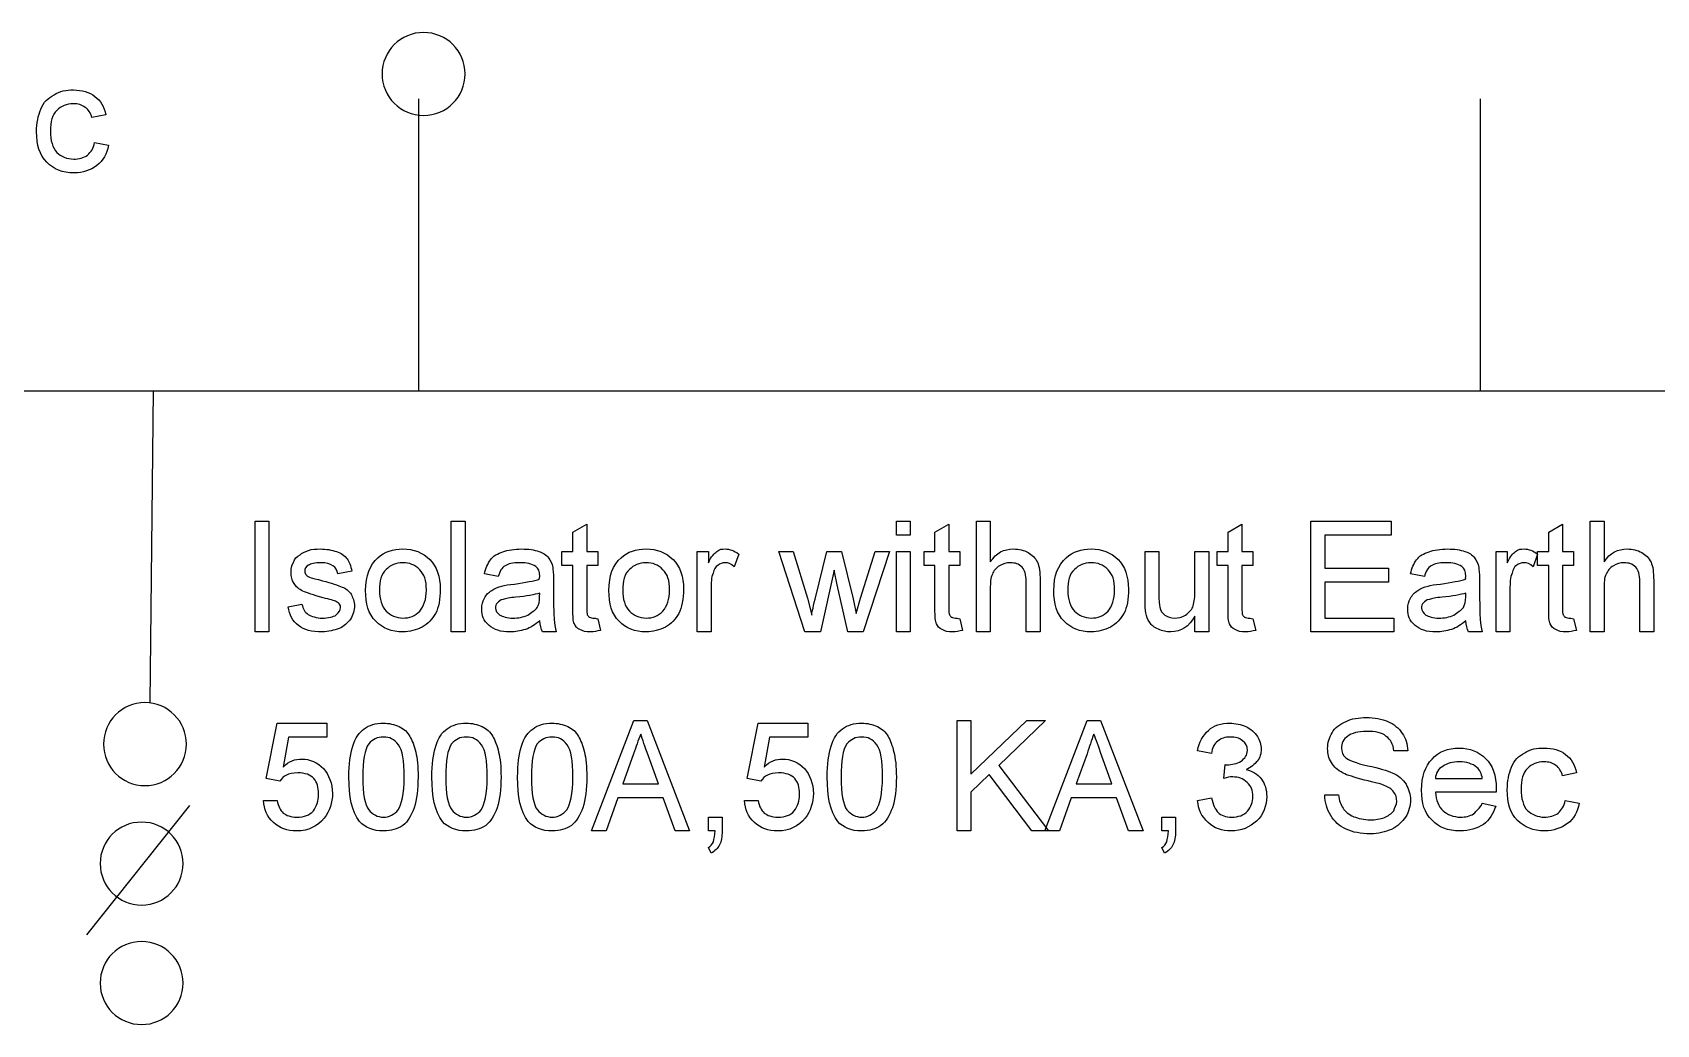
# Model space of a CAD drawing. Header units: millimetres. Extents: x 12 to 286, y 8 to 173.
# Drawn here: x 214.75 to 235.48, y 43.04 to 55.7 of the extents above; entities that cross this region are included whole.
import ezdxf

# ---------------------------------------------------------------- set-up
doc = ezdxf.new("R2010")
doc.units = ezdxf.units.MM
doc.layers.get('0').update_dxf_attribs({"linetype": 'CONTINUOUS'})

msp = doc.modelspace()

# ---------------------------------------------------------------- linework, layer by layer
at = {"color": 0}
for p, q in [((219.681, 54.8499), (219.681, 51.1253)), ((233.229, 54.8499), (233.229, 51.1253)), ((215.688, 54.6446), (215.511, 54.6104)), ((215.547, 54.2918), (215.724, 54.2576)), ((170.279, 51.1253), (279.795, 51.1253)), ((216.295, 51.1253), (216.253, 47.1456)), ((217.594, 48.048), (217.594, 49.4591)), ((217.594, 49.4591), (217.77, 49.4591)), ((217.77, 49.4591), (217.77, 48.048)), ((220.097, 48.048), (220.097, 49.4591)), ((220.097, 49.4591), (220.274, 49.4591)), ((220.274, 49.4591), (220.274, 48.048)), ((221.651, 49.3201), (221.827, 49.4235)), ((221.827, 49.4235), (221.827, 49.0721)), ((225.778, 49.2827), (225.778, 49.4591)), ((225.778, 49.4591), (225.954, 49.4591)), ((225.954, 49.4591), (225.954, 49.2827)), ((226.271, 49.3201), (226.447, 49.4235)), ((226.447, 49.4235), (226.447, 49.0721)), ((226.8, 48.048), (226.8, 49.4591)), ((226.8, 49.4591), (226.977, 49.4591)), ((226.977, 49.4591), (226.977, 48.9409)), ((230.011, 49.3201), (230.188, 49.4235)), ((230.188, 49.4235), (230.188, 49.0721)), ((231.069, 48.048), (231.069, 49.4591)), ((231.069, 49.4591), (232.092, 49.4591)), ((232.092, 49.4591), (232.092, 49.2827)), ((234.104, 49.3201), (234.28, 49.4235)), ((234.28, 49.4235), (234.28, 49.0721)), ((234.633, 48.048), (234.633, 49.4591)), ((234.633, 49.4591), (234.81, 49.4591)), ((234.81, 49.4591), (234.81, 48.9409)), ((221.651, 49.0721), (221.651, 49.3201)), ((225.954, 49.2827), (225.778, 49.2827)), ((226.271, 49.0721), (226.271, 49.3201)), ((230.011, 49.0721), (230.011, 49.3201)), ((232.092, 49.2827), (231.246, 49.2827)), ((231.246, 49.2827), (231.246, 48.8597)), ((234.104, 49.0721), (234.104, 49.3201)), ((221.508, 48.8957), (221.508, 49.0721)), ((221.508, 49.0721), (221.651, 49.0721)), ((221.827, 49.0721), (221.967, 49.0721)), ((221.967, 49.0721), (221.967, 48.8957)), ((223.238, 48.048), (223.238, 49.0721)), ((223.238, 49.0721), (223.379, 49.0721)), ((223.379, 49.0721), (223.379, 48.9313)), ((223.767, 49.0418), (223.709, 48.8805)), ((224.609, 48.048), (224.278, 49.0721)), ((224.278, 49.0721), (224.461, 49.0721)), ((224.461, 49.0721), (224.645, 48.4766)), ((224.74, 48.4671), (224.889, 49.0721)), ((224.889, 49.0721), (225.08, 49.0721)), ((225.08, 49.0721), (225.228, 48.4699)), ((225.322, 48.4794), (225.506, 49.0721)), ((225.69, 49.0721), (225.356, 48.048)), ((225.506, 49.0721), (225.69, 49.0721)), ((225.778, 48.048), (225.778, 49.0721)), ((225.778, 49.0721), (225.954, 49.0721)), ((225.954, 49.0721), (225.954, 48.048)), ((226.131, 48.8957), (226.131, 49.0721)), ((226.131, 49.0721), (226.271, 49.0721)), ((226.447, 49.0721), (226.59, 49.0721)), ((226.59, 49.0721), (226.59, 48.8957)), ((228.953, 48.4519), (228.953, 49.0721)), ((228.953, 49.0721), (229.129, 49.0721)), ((229.129, 49.0721), (229.129, 48.5359)), ((229.588, 48.5539), (229.588, 49.0721)), ((229.588, 49.0721), (229.765, 49.0721)), ((229.765, 49.0721), (229.765, 48.048)), ((229.871, 48.8957), (229.871, 49.0721)), ((229.871, 49.0721), (230.011, 49.0721)), ((230.188, 49.0721), (230.328, 49.0721)), ((230.328, 49.0721), (230.328, 48.8957)), ((233.433, 48.048), (233.433, 49.0721)), ((233.433, 49.0721), (233.575, 49.0721)), ((233.575, 49.0721), (233.575, 48.9313)), ((233.962, 49.0418), (233.905, 48.8805)), ((233.962, 48.8957), (233.962, 49.0721)), ((233.962, 49.0721), (234.104, 49.0721)), ((234.28, 49.0721), (234.421, 49.0721)), ((234.421, 49.0721), (234.421, 48.8957)), ((218.828, 48.8237), (218.652, 48.7895)), ((220.698, 48.7535), (220.522, 48.7895)), ((221.404, 48.7204), (221.404, 48.5098)), ((221.651, 48.8957), (221.508, 48.8957)), ((221.651, 48.3415), (221.651, 48.8957)), ((221.967, 48.8957), (221.827, 48.8957)), ((221.827, 48.8957), (221.827, 48.3528)), ((224.984, 48.835), (224.808, 48.048)), ((225.021, 48.6488), (224.984, 48.835)), ((226.271, 48.8957), (226.131, 48.8957)), ((226.271, 48.3415), (226.271, 48.8957)), ((226.59, 48.8957), (226.447, 48.8957)), ((226.447, 48.8957), (226.447, 48.3528)), ((230.011, 48.8957), (229.871, 48.8957)), ((230.011, 48.3415), (230.011, 48.8957)), ((230.328, 48.8957), (230.188, 48.8957)), ((230.188, 48.8957), (230.188, 48.3528)), ((231.246, 48.8597), (232.058, 48.8597)), ((232.058, 48.8597), (232.058, 48.6833)), ((232.517, 48.7535), (232.34, 48.7895)), ((233.222, 48.7204), (233.222, 48.5098)), ((234.104, 48.8957), (233.962, 48.8957)), ((234.104, 48.3415), (234.104, 48.8957)), ((234.421, 48.8957), (234.28, 48.8957)), ((234.28, 48.8957), (234.28, 48.3528)), ((219.005, 48.5771), (219.005, 48.5771)), ((221.226, 48.4946), (221.228, 48.5429)), ((222.11, 48.5771), (222.11, 48.5771)), ((223.415, 48.5937), (223.415, 48.048)), ((225.16, 48.048), (225.021, 48.6488)), ((226.977, 48.598), (226.977, 48.048)), ((227.435, 48.048), (227.435, 48.6862)), ((227.612, 48.7041), (227.612, 48.048)), ((227.788, 48.5771), (227.788, 48.5771)), ((232.058, 48.6833), (231.246, 48.6833)), ((231.246, 48.6833), (231.246, 48.2244)), ((233.044, 48.4946), (233.046, 48.5429)), ((233.609, 48.5937), (233.609, 48.048)), ((234.81, 48.598), (234.81, 48.048)), ((235.267, 48.048), (235.267, 48.6862)), ((235.443, 48.7041), (235.443, 48.048)), ((218.017, 48.3665), (218.193, 48.4008)), ((224.645, 48.4766), (224.699, 48.2618)), ((225.228, 48.4699), (225.267, 48.2822)), ((225.267, 48.2822), (225.322, 48.4794)), ((221.228, 48.1902), (221.228, 48.1902)), ((221.967, 48.2148), (222.003, 48.0646)), ((226.59, 48.2148), (226.624, 48.0646)), ((229.588, 48.048), (229.588, 48.248)), ((230.328, 48.2148), (230.364, 48.0646)), ((231.246, 48.2244), (232.128, 48.2244)), ((232.128, 48.2244), (232.128, 48.048)), ((233.046, 48.1902), (233.046, 48.1902)), ((234.421, 48.2148), (234.457, 48.0646)), ((217.77, 48.048), (217.594, 48.048)), ((220.274, 48.048), (220.097, 48.048)), ((221.438, 48.048), (221.262, 48.048)), ((223.415, 48.048), (223.238, 48.048)), ((224.808, 48.048), (224.609, 48.048)), ((225.356, 48.048), (225.16, 48.048)), ((225.954, 48.048), (225.778, 48.048)), ((226.977, 48.048), (226.8, 48.048)), ((227.612, 48.048), (227.435, 48.048)), ((229.765, 48.048), (229.588, 48.048)), ((232.128, 48.048), (231.069, 48.048)), ((233.256, 48.048), (233.08, 48.048)), ((233.609, 48.048), (233.433, 48.048)), ((234.81, 48.048), (234.633, 48.048)), ((235.443, 48.048), (235.267, 48.048)), ((217.734, 46.1779), (217.876, 46.8835)), ((217.876, 46.8835), (218.51, 46.8835)), ((218.51, 46.8835), (218.51, 46.7071)), ((221.889, 45.5083), (222.429, 46.9194)), ((222.429, 46.9194), (222.6, 46.9194)), ((222.6, 46.9194), (223.14, 45.5083)), ((223.873, 46.1779), (224.014, 46.8835)), ((224.014, 46.8835), (224.649, 46.8835)), ((224.649, 46.8835), (224.649, 46.7071)), ((226.554, 45.5083), (226.554, 46.9194)), ((226.554, 46.9194), (226.73, 46.9194)), ((226.73, 46.9194), (226.73, 46.2333)), ((226.73, 46.2333), (227.443, 46.9194)), ((227.682, 46.9194), (227.087, 46.3448)), ((227.443, 46.9194), (227.682, 46.9194)), ((227.674, 45.5083), (228.215, 46.9194)), ((228.215, 46.9194), (228.385, 46.9194)), ((228.385, 46.9194), (228.927, 45.5083)), ((218.019, 46.7071), (217.953, 46.3243)), ((218.51, 46.7071), (218.019, 46.7071)), ((224.157, 46.7071), (224.091, 46.3243)), ((224.649, 46.7071), (224.157, 46.7071)), ((222.425, 46.4936), (222.287, 46.1077)), ((222.741, 46.1077), (222.615, 46.4619)), ((228.211, 46.4936), (228.074, 46.1077)), ((228.527, 46.1077), (228.402, 46.4619)), ((229.799, 46.4965), (229.622, 46.5307)), ((232.304, 46.5307), (232.128, 46.5307)), ((226.964, 46.2276), (226.73, 46.0015)), ((227.506, 45.5083), (226.964, 46.2276)), ((227.087, 46.3448), (227.718, 45.5083)), ((229.956, 46.1779), (229.975, 46.3543)), ((234.457, 46.2499), (234.28, 46.2139)), ((217.91, 46.1437), (217.734, 46.1779)), ((218.792, 46.1959), (218.792, 46.1959)), ((219.851, 46.1959), (219.851, 46.1959)), ((220.945, 46.1959), (220.945, 46.1959)), ((222.287, 46.1077), (222.741, 46.1077)), ((224.05, 46.1437), (223.873, 46.1779)), ((224.896, 46.1959), (224.896, 46.1959)), ((228.074, 46.1077), (228.527, 46.1077)), ((232.657, 46.1779), (233.256, 46.1779)), ((215.448, 44.1812), (216.761, 45.8336)), ((217.7, 45.8971), (217.876, 45.8971)), ((222.225, 45.9313), (222.074, 45.5083)), ((222.804, 45.9313), (222.225, 45.9313)), ((222.956, 45.5083), (222.804, 45.9313)), ((223.838, 45.8971), (224.014, 45.8971)), ((226.73, 46.0015), (226.73, 45.5083)), ((228.01, 45.9313), (227.858, 45.5083)), ((228.589, 45.9313), (228.01, 45.9313)), ((228.74, 45.5083), (228.589, 45.9313)), ((229.622, 45.8971), (229.799, 45.9313)), ((231.246, 45.9673), (231.422, 45.9673)), ((233.431, 46.0015), (232.657, 46.0015)), ((233.255, 45.8611), (233.427, 45.8251)), ((233.255, 45.8611), (233.255, 45.8611)), ((234.315, 45.8971), (234.491, 45.8611)), ((223.379, 45.5083), (223.379, 45.6847)), ((223.379, 45.6847), (223.555, 45.6847)), ((223.555, 45.6847), (223.555, 45.5083)), ((229.165, 45.5083), (229.165, 45.6847)), ((229.165, 45.6847), (229.342, 45.6847)), ((229.342, 45.6847), (229.342, 45.5083)), ((222.074, 45.5083), (221.889, 45.5083)), ((223.14, 45.5083), (222.956, 45.5083)), ((223.467, 45.5083), (223.379, 45.5083)), ((226.73, 45.5083), (226.554, 45.5083)), ((227.718, 45.5083), (227.506, 45.5083)), ((227.858, 45.5083), (227.674, 45.5083)), ((228.927, 45.5083), (228.74, 45.5083)), ((229.252, 45.5083), (229.165, 45.5083)), ((223.415, 45.2258), (223.379, 45.296)), ((229.199, 45.2258), (229.165, 45.296))]:
    msp.add_line(p, q, dxfattribs=at)
for points in [[(219.745, 55.6962), (219.452, 55.6962), (219.215, 55.4605), (219.215, 55.167)], [(220.274, 55.167), (220.274, 55.4605), (220.038, 55.6962), (219.745, 55.6962)], [(219.215, 55.167), (219.215, 54.8749), (219.452, 54.6379), (219.745, 54.6379)], [(219.745, 54.6379), (220.038, 54.6379), (220.274, 54.8749), (220.274, 55.167)], [(215.03, 54.901), (215.101, 54.9508), (215.187, 54.9631), (215.277, 54.9631)], [(215.277, 54.9631), (215.385, 54.9631), (215.48, 54.9356), (215.551, 54.8802)], [(214.806, 54.4297), (214.806, 54.5402), (214.825, 54.635), (214.861, 54.7165)], [(214.861, 54.7165), (214.893, 54.81), (214.955, 54.8598), (215.03, 54.901)], [(215.278, 54.7867), (215.186, 54.7867), (215.12, 54.7578), (215.065, 54.7014)], [(215.426, 54.7412), (215.379, 54.7744), (215.336, 54.7867), (215.278, 54.7867)], [(215.511, 54.6104), (215.496, 54.6682), (215.467, 54.7123), (215.426, 54.7412)], [(215.551, 54.8802), (215.622, 54.8294), (215.669, 54.7469), (215.688, 54.6446)], [(215.065, 54.7014), (215.006, 54.6502), (214.982, 54.5564), (214.982, 54.4354)], [(214.938, 54.0399), (214.842, 54.132), (214.806, 54.2604), (214.806, 54.4297)], [(214.982, 54.4354), (214.982, 54.3221), (215.01, 54.2202), (215.065, 54.1651)], [(215.065, 54.1651), (215.116, 54.1154), (215.192, 54.0812), (215.28, 54.0812)], [(215.28, 54.0812), (215.346, 54.0812), (215.409, 54.0978), (215.456, 54.132)], [(215.456, 54.132), (215.499, 54.1736), (215.535, 54.2202), (215.547, 54.2918)], [(215.724, 54.2576), (215.704, 54.1472), (215.656, 54.0604), (215.576, 53.9983)], [(215.285, 53.9048), (215.134, 53.9048), (215.025, 53.9503), (214.938, 54.0399)], [(215.576, 53.9983), (215.488, 53.939), (215.401, 53.9048), (215.285, 53.9048)], [(218.053, 48.8061), (218.053, 48.8583), (218.062, 48.8957), (218.083, 48.9356)], [(218.083, 48.9356), (218.094, 48.985), (218.132, 49.0086), (218.168, 49.0333)], [(218.168, 49.0333), (218.192, 49.0555), (218.23, 49.0707), (218.277, 49.0859)], [(218.277, 49.0859), (218.318, 49.1063), (218.372, 49.1063), (218.426, 49.1063)], [(218.438, 48.9299), (218.351, 48.9299), (218.309, 48.9204), (218.277, 48.8982)], [(218.426, 49.1063), (218.499, 49.1063), (218.575, 49.0954), (218.635, 49.0721)], [(218.587, 48.8929), (218.55, 48.9176), (218.503, 48.9299), (218.438, 48.9299)], [(218.635, 49.0721), (218.689, 49.0608), (218.74, 49.0181), (218.769, 48.9797)], [(218.769, 48.9797), (218.794, 48.9479), (218.817, 48.8901), (218.828, 48.8237)], [(219.005, 48.5771), (219.005, 48.7645), (219.057, 48.9038), (219.162, 48.9948)], [(219.162, 48.9948), (219.243, 49.0721), (219.356, 49.1063), (219.481, 49.1063)], [(219.481, 48.9299), (219.389, 48.9299), (219.323, 48.901), (219.267, 48.8431)], [(219.481, 49.1063), (219.615, 49.1063), (219.735, 49.0608), (219.823, 48.9701)], [(219.695, 48.8417), (219.63, 48.9066), (219.566, 48.9299), (219.481, 48.9299)], [(219.823, 48.9701), (219.91, 48.8887), (219.957, 48.7521), (219.957, 48.5923)], [(220.522, 48.7895), (220.537, 48.8625), (220.563, 48.9218), (220.599, 48.9659)], [(220.599, 48.9659), (220.634, 49.0238), (220.689, 49.0456), (220.758, 49.0707)], [(220.758, 49.0707), (220.818, 49.094), (220.905, 49.1063), (220.996, 49.1063)], [(220.973, 48.9299), (220.879, 48.9299), (220.827, 48.9176), (220.787, 48.8915)], [(221.176, 48.8819), (221.124, 48.9176), (221.064, 48.9299), (220.973, 48.9299)], [(220.996, 49.1063), (221.08, 49.1063), (221.159, 49.0968), (221.215, 49.0746)], [(221.215, 49.0746), (221.263, 49.0636), (221.313, 49.0266), (221.339, 48.9948)], [(221.339, 48.9948), (221.362, 48.9645), (221.385, 48.9204), (221.394, 48.8707)], [(222.11, 48.5771), (222.11, 48.7645), (222.16, 48.9038), (222.267, 48.9948)], [(222.267, 48.9948), (222.348, 49.0721), (222.46, 49.1063), (222.586, 49.1063)], [(222.586, 48.9299), (222.493, 48.9299), (222.428, 48.901), (222.371, 48.8431)], [(222.586, 49.1063), (222.718, 49.1063), (222.84, 49.0608), (222.928, 48.9701)], [(222.799, 48.8417), (222.735, 48.9066), (222.67, 48.9299), (222.586, 48.9299)], [(222.928, 48.9701), (223.015, 48.8887), (223.062, 48.7521), (223.062, 48.5923)], [(223.379, 48.9313), (223.417, 49.0142), (223.453, 49.0499), (223.486, 49.0721)], [(223.486, 49.0721), (223.518, 49.1063), (223.555, 49.1063), (223.594, 49.1063)], [(223.592, 48.9299), (223.556, 48.9299), (223.526, 48.919), (223.498, 48.8957)], [(223.709, 48.8805), (223.667, 48.9176), (223.632, 48.9299), (223.592, 48.9299)], [(223.594, 49.1063), (223.65, 49.1063), (223.708, 49.0844), (223.767, 49.0418)], [(226.977, 48.9409), (227.055, 49.0594), (227.153, 49.1063), (227.271, 49.1063)], [(227.232, 48.9299), (227.181, 48.9299), (227.138, 48.9176), (227.095, 48.8915)], [(227.382, 48.8721), (227.342, 48.9176), (227.298, 48.9299), (227.232, 48.9299)], [(227.271, 49.1063), (227.341, 49.1063), (227.408, 49.0911), (227.462, 49.0608)], [(227.462, 49.0608), (227.507, 49.0347), (227.554, 48.9892), (227.578, 48.937)], [(227.578, 48.937), (227.601, 48.8929), (227.612, 48.8061), (227.612, 48.7041)], [(227.788, 48.5771), (227.788, 48.7645), (227.841, 48.9038), (227.946, 48.9948)], [(227.946, 48.9948), (228.028, 49.0721), (228.14, 49.1063), (228.265, 49.1063)], [(228.265, 48.9299), (228.173, 48.9299), (228.108, 48.901), (228.05, 48.8431)], [(228.265, 49.1063), (228.399, 49.1063), (228.519, 49.0608), (228.608, 48.9701)], [(228.479, 48.8417), (228.415, 48.9066), (228.351, 48.9299), (228.265, 48.9299)], [(228.608, 48.9701), (228.694, 48.8887), (228.74, 48.7521), (228.74, 48.5923)], [(232.34, 48.7895), (232.355, 48.8625), (232.381, 48.9218), (232.417, 48.9659)], [(232.417, 48.9659), (232.452, 49.0238), (232.507, 49.0456), (232.576, 49.0707)], [(232.576, 49.0707), (232.636, 49.094), (232.723, 49.1063), (232.814, 49.1063)], [(232.791, 48.9299), (232.697, 48.9299), (232.645, 48.9176), (232.605, 48.8915)], [(232.995, 48.8819), (232.942, 48.9176), (232.882, 48.9299), (232.791, 48.9299)], [(232.814, 49.1063), (232.898, 49.1063), (232.977, 49.0968), (233.033, 49.0746)], [(233.033, 49.0746), (233.081, 49.0636), (233.131, 49.0266), (233.157, 48.9948)], [(233.157, 48.9948), (233.18, 48.9645), (233.203, 48.9204), (233.212, 48.8707)], [(233.575, 48.9313), (233.613, 49.0142), (233.648, 49.0499), (233.681, 49.0721)], [(233.681, 49.0721), (233.714, 49.1063), (233.75, 49.1063), (233.79, 49.1063)], [(233.788, 48.9299), (233.752, 48.9299), (233.722, 48.919), (233.693, 48.8957)], [(233.905, 48.8805), (233.861, 48.9176), (233.827, 48.9299), (233.788, 48.9299)], [(233.79, 49.1063), (233.845, 49.1063), (233.904, 49.0844), (233.962, 49.0418)], [(234.81, 48.9409), (234.887, 49.0594), (234.985, 49.1063), (235.105, 49.1063)], [(235.064, 48.9299), (235.013, 48.9299), (234.971, 48.9176), (234.928, 48.8915)], [(235.213, 48.8721), (235.173, 48.9176), (235.129, 48.9299), (235.064, 48.9299)], [(235.105, 49.1063), (235.172, 49.1063), (235.239, 49.0911), (235.293, 49.0608)], [(235.293, 49.0608), (235.339, 49.0347), (235.385, 48.9892), (235.409, 48.937)], [(235.409, 48.937), (235.432, 48.8929), (235.443, 48.8061), (235.443, 48.7041)], [(218.091, 48.6668), (218.064, 48.7151), (218.053, 48.7549), (218.053, 48.8061)], [(218.277, 48.8982), (218.24, 48.8872), (218.229, 48.8527), (218.229, 48.8237)], [(218.229, 48.8237), (218.229, 48.8061), (218.234, 48.7895), (218.248, 48.7743)], [(218.248, 48.7743), (218.255, 48.7645), (218.283, 48.7468), (218.312, 48.737)], [(218.312, 48.737), (218.324, 48.737), (218.377, 48.7204), (218.456, 48.7013)], [(218.652, 48.7895), (218.644, 48.8336), (218.623, 48.8678), (218.587, 48.8929)], [(219.267, 48.8431), (219.204, 48.7895), (219.181, 48.6957), (219.181, 48.5786)], [(219.781, 48.5828), (219.781, 48.7066), (219.752, 48.7825), (219.695, 48.8417)], [(220.787, 48.8915), (220.741, 48.8668), (220.716, 48.8199), (220.698, 48.7535)], [(220.905, 48.6586), (221.04, 48.6833), (221.157, 48.6957), (221.226, 48.7193)], [(221.228, 48.7564), (221.228, 48.8266), (221.21, 48.8569), (221.176, 48.8819)], [(221.226, 48.7193), (221.215, 48.7384), (221.228, 48.7507), (221.228, 48.7564)], [(221.394, 48.8707), (221.391, 48.8488), (221.404, 48.7909), (221.404, 48.7204)], [(222.371, 48.8431), (222.309, 48.7895), (222.286, 48.6957), (222.286, 48.5786)], [(222.885, 48.5828), (222.885, 48.7066), (222.856, 48.7825), (222.799, 48.8417)], [(223.439, 48.799), (223.415, 48.7454), (223.415, 48.6668), (223.415, 48.5937)], [(223.498, 48.8957), (223.467, 48.8844), (223.452, 48.8403), (223.439, 48.799)], [(227.004, 48.7839), (226.977, 48.7412), (226.977, 48.6777), (226.977, 48.598)], [(227.095, 48.8915), (227.048, 48.8668), (227.022, 48.8294), (227.004, 48.7839)], [(227.435, 48.6862), (227.435, 48.7825), (227.417, 48.8336), (227.382, 48.8721)], [(228.05, 48.8431), (227.988, 48.7895), (227.965, 48.6957), (227.965, 48.5786)], [(228.564, 48.5828), (228.564, 48.7066), (228.537, 48.7825), (228.479, 48.8417)], [(232.605, 48.8915), (232.559, 48.8668), (232.534, 48.8199), (232.517, 48.7535)], [(232.723, 48.6586), (232.858, 48.6833), (232.975, 48.6957), (233.044, 48.7193)], [(233.046, 48.7564), (233.046, 48.8266), (233.028, 48.8569), (232.995, 48.8819)], [(233.044, 48.7193), (233.033, 48.7384), (233.046, 48.7507), (233.046, 48.7564)], [(233.212, 48.8707), (233.209, 48.8488), (233.222, 48.7909), (233.222, 48.7204)], [(233.635, 48.799), (233.609, 48.7454), (233.609, 48.6668), (233.609, 48.5937)], [(233.693, 48.8957), (233.662, 48.8844), (233.646, 48.8403), (233.635, 48.799)], [(234.836, 48.7839), (234.81, 48.7412), (234.81, 48.6777), (234.81, 48.598)], [(234.928, 48.8915), (234.881, 48.8668), (234.855, 48.8294), (234.836, 48.7839)], [(235.267, 48.6862), (235.267, 48.7825), (235.249, 48.8336), (235.213, 48.8721)], [(218.205, 48.5676), (218.152, 48.5951), (218.117, 48.6241), (218.091, 48.6668)], [(218.463, 48.4822), (218.333, 48.5235), (218.257, 48.544), (218.205, 48.5676)], [(218.456, 48.7013), (218.568, 48.6738), (218.656, 48.6406), (218.706, 48.6198)], [(218.706, 48.6198), (218.748, 48.6075), (218.794, 48.5676), (218.821, 48.5278)], [(218.821, 48.5278), (218.839, 48.4918), (218.863, 48.4367), (218.863, 48.3775)], [(219.136, 48.1845), (219.039, 48.2769), (219.005, 48.4064), (219.005, 48.5771)], [(219.181, 48.5786), (219.181, 48.471), (219.209, 48.3718), (219.267, 48.3126)], [(219.695, 48.3126), (219.745, 48.3775), (219.781, 48.4614), (219.781, 48.5828)], [(219.957, 48.5923), (219.957, 48.4685), (219.938, 48.3581), (219.898, 48.2836)], [(220.522, 48.4766), (220.545, 48.5278), (220.576, 48.551), (220.614, 48.5757)], [(220.614, 48.5757), (220.646, 48.6022), (220.697, 48.6198), (220.745, 48.6336)], [(220.745, 48.6336), (220.775, 48.6473), (220.833, 48.6502), (220.905, 48.6586)], [(221.228, 48.5429), (221.16, 48.5221), (221.058, 48.5041), (220.924, 48.4904)], [(221.404, 48.5098), (221.404, 48.3747), (221.405, 48.2632), (221.411, 48.2078)], [(222.24, 48.1845), (222.144, 48.2769), (222.11, 48.4064), (222.11, 48.5771)], [(222.286, 48.5786), (222.286, 48.471), (222.313, 48.3718), (222.371, 48.3126)], [(222.8, 48.3126), (222.849, 48.3775), (222.885, 48.4614), (222.885, 48.5828)], [(223.062, 48.5923), (223.062, 48.4685), (223.041, 48.3581), (223.002, 48.2836)], [(227.921, 48.1845), (227.824, 48.2769), (227.788, 48.4064), (227.788, 48.5771)], [(227.965, 48.5786), (227.965, 48.471), (227.994, 48.3718), (228.05, 48.3126)], [(228.479, 48.3126), (228.53, 48.3775), (228.564, 48.4614), (228.564, 48.5828)], [(228.74, 48.5923), (228.74, 48.4685), (228.721, 48.3581), (228.683, 48.2836)], [(229.129, 48.5359), (229.129, 48.4533), (229.132, 48.3926), (229.139, 48.3637)], [(229.561, 48.3651), (229.576, 48.4092), (229.588, 48.471), (229.588, 48.5539)], [(232.34, 48.4766), (232.363, 48.5278), (232.394, 48.551), (232.432, 48.5757)], [(232.432, 48.5757), (232.464, 48.6022), (232.515, 48.6198), (232.563, 48.6336)], [(232.563, 48.6336), (232.593, 48.6473), (232.651, 48.6502), (232.723, 48.6586)], [(233.046, 48.5429), (232.978, 48.5221), (232.876, 48.5041), (232.742, 48.4904)], [(233.222, 48.5098), (233.222, 48.3747), (233.223, 48.2632), (233.229, 48.2078)], [(218.15, 48.1281), (218.07, 48.1902), (218.036, 48.2618), (218.017, 48.3665)], [(218.193, 48.4008), (218.203, 48.3443), (218.229, 48.3002), (218.273, 48.2699)], [(218.635, 48.4339), (218.604, 48.4477), (218.553, 48.4628), (218.463, 48.4822)], [(218.63, 48.2646), (218.663, 48.3016), (218.686, 48.3224), (218.686, 48.3581)], [(218.686, 48.3581), (218.686, 48.3926), (218.67, 48.4159), (218.635, 48.4339)], [(218.863, 48.3775), (218.863, 48.3263), (218.846, 48.2632), (218.813, 48.2106)], [(219.267, 48.3126), (219.318, 48.2604), (219.395, 48.2244), (219.481, 48.2244)], [(219.481, 48.2244), (219.561, 48.2244), (219.639, 48.2533), (219.695, 48.3126)], [(220.486, 48.3401), (220.486, 48.3979), (220.497, 48.4353), (220.522, 48.4766)], [(220.58, 48.1309), (220.509, 48.1926), (220.486, 48.2547), (220.486, 48.3401)], [(220.689, 48.4173), (220.663, 48.405), (220.663, 48.3775), (220.663, 48.3528)], [(220.663, 48.3528), (220.663, 48.321), (220.682, 48.285), (220.719, 48.2618)], [(220.762, 48.4628), (220.72, 48.4558), (220.705, 48.4382), (220.689, 48.4173)], [(220.924, 48.4904), (220.843, 48.4875), (220.793, 48.4724), (220.762, 48.4628)], [(221.073, 48.2632), (221.121, 48.3002), (221.17, 48.3224), (221.196, 48.3609)], [(221.196, 48.3609), (221.214, 48.3926), (221.226, 48.4353), (221.226, 48.4946)], [(221.67, 48.1499), (221.651, 48.1817), (221.651, 48.2438), (221.651, 48.3415)], [(221.827, 48.3528), (221.827, 48.3126), (221.83, 48.2794), (221.834, 48.2671)], [(222.371, 48.3126), (222.422, 48.2604), (222.499, 48.2244), (222.586, 48.2244)], [(222.586, 48.2244), (222.665, 48.2244), (222.742, 48.2533), (222.8, 48.3126)], [(224.699, 48.2618), (224.696, 48.2836), (224.714, 48.3401), (224.74, 48.4671)], [(226.292, 48.1499), (226.271, 48.1817), (226.271, 48.2438), (226.271, 48.3415)], [(226.447, 48.3528), (226.447, 48.3126), (226.45, 48.2794), (226.456, 48.2671)], [(228.05, 48.3126), (228.103, 48.2604), (228.18, 48.2244), (228.265, 48.2244)], [(228.265, 48.2244), (228.345, 48.2244), (228.422, 48.2533), (228.479, 48.3126)], [(228.962, 48.2935), (228.953, 48.3277), (228.953, 48.3789), (228.953, 48.4519)], [(229.013, 48.1679), (228.98, 48.2092), (228.972, 48.2438), (228.962, 48.2935)], [(229.139, 48.3637), (229.146, 48.321), (229.17, 48.2865), (229.205, 48.2618)], [(229.47, 48.2618), (229.504, 48.2988), (229.543, 48.3224), (229.561, 48.3651)], [(230.031, 48.1499), (230.011, 48.1817), (230.011, 48.2438), (230.011, 48.3415)], [(230.188, 48.3528), (230.188, 48.3126), (230.19, 48.2794), (230.195, 48.2671)], [(232.304, 48.3401), (232.304, 48.3979), (232.315, 48.4353), (232.34, 48.4766)], [(232.398, 48.1309), (232.327, 48.1926), (232.304, 48.2547), (232.304, 48.3401)], [(232.507, 48.4173), (232.481, 48.405), (232.481, 48.3775), (232.481, 48.3528)], [(232.481, 48.3528), (232.481, 48.321), (232.5, 48.285), (232.537, 48.2618)], [(232.58, 48.4628), (232.538, 48.4558), (232.523, 48.4382), (232.507, 48.4173)], [(232.742, 48.4904), (232.661, 48.4875), (232.611, 48.4724), (232.58, 48.4628)], [(232.891, 48.2632), (232.94, 48.3002), (232.988, 48.3224), (233.014, 48.3609)], [(233.014, 48.3609), (233.032, 48.3926), (233.044, 48.4353), (233.044, 48.4946)], [(234.123, 48.1499), (234.104, 48.1817), (234.104, 48.2438), (234.104, 48.3415)], [(234.28, 48.3528), (234.28, 48.3126), (234.281, 48.2794), (234.287, 48.2671)], [(218.452, 48.048), (218.316, 48.048), (218.219, 48.0741), (218.15, 48.1281)], [(218.273, 48.2699), (218.313, 48.248), (218.377, 48.2244), (218.455, 48.2244)], [(218.667, 48.0907), (218.598, 48.0716), (218.532, 48.048), (218.452, 48.048)], [(218.455, 48.2244), (218.528, 48.2244), (218.591, 48.2381), (218.63, 48.2646)], [(218.813, 48.2106), (218.773, 48.1637), (218.73, 48.1182), (218.667, 48.0907)], [(219.481, 48.048), (219.333, 48.048), (219.224, 48.0935), (219.136, 48.1845)], [(219.727, 48.1101), (219.645, 48.0716), (219.57, 48.048), (219.481, 48.048)], [(219.898, 48.2836), (219.855, 48.2134), (219.801, 48.1513), (219.727, 48.1101)], [(220.848, 48.048), (220.729, 48.048), (220.642, 48.0755), (220.58, 48.1309)], [(220.719, 48.2618), (220.749, 48.248), (220.811, 48.2244), (220.883, 48.2244)], [(220.883, 48.2244), (220.952, 48.2244), (221.018, 48.2367), (221.073, 48.2632)], [(221.228, 48.1902), (221.168, 48.1376), (221.108, 48.102), (221.046, 48.0797)], [(221.262, 48.048), (221.244, 48.0882), (221.232, 48.1348), (221.228, 48.1902)], [(221.411, 48.2078), (221.414, 48.1584), (221.424, 48.0991), (221.438, 48.048)], [(221.74, 48.0769), (221.7, 48.0977), (221.684, 48.1196), (221.67, 48.1499)], [(221.834, 48.2671), (221.837, 48.2632), (221.847, 48.2438), (221.859, 48.2353)], [(221.859, 48.2353), (221.859, 48.2367), (221.885, 48.2244), (221.905, 48.2244)], [(221.905, 48.2244), (221.919, 48.2244), (221.943, 48.2215), (221.967, 48.2148)], [(222.586, 48.048), (222.437, 48.048), (222.329, 48.0935), (222.24, 48.1845)], [(222.831, 48.1101), (222.75, 48.0716), (222.674, 48.048), (222.586, 48.048)], [(223.002, 48.2836), (222.96, 48.2134), (222.906, 48.1513), (222.831, 48.1101)], [(226.361, 48.0769), (226.322, 48.0977), (226.306, 48.1196), (226.292, 48.1499)], [(226.456, 48.2671), (226.459, 48.2632), (226.468, 48.2438), (226.479, 48.2353)], [(226.479, 48.2353), (226.481, 48.2367), (226.507, 48.2244), (226.527, 48.2244)], [(226.527, 48.2244), (226.54, 48.2244), (226.563, 48.2215), (226.59, 48.2148)], [(228.265, 48.048), (228.118, 48.048), (228.007, 48.0935), (227.921, 48.1845)], [(228.51, 48.1101), (228.431, 48.0716), (228.353, 48.048), (228.265, 48.048)], [(228.683, 48.2836), (228.638, 48.2134), (228.586, 48.1513), (228.51, 48.1101)], [(229.122, 48.0826), (229.063, 48.1044), (229.037, 48.1334), (229.013, 48.1679)], [(229.205, 48.2618), (229.237, 48.248), (229.281, 48.2244), (229.33, 48.2244)], [(229.588, 48.248), (229.514, 48.1182), (229.41, 48.048), (229.282, 48.048)], [(229.33, 48.2244), (229.37, 48.2244), (229.426, 48.2367), (229.47, 48.2618)], [(230.101, 48.0769), (230.062, 48.0977), (230.044, 48.1196), (230.031, 48.1499)], [(230.195, 48.2671), (230.197, 48.2632), (230.208, 48.2438), (230.219, 48.2353)], [(230.219, 48.2353), (230.219, 48.2367), (230.247, 48.2244), (230.268, 48.2244)], [(230.268, 48.2244), (230.28, 48.2244), (230.303, 48.2215), (230.328, 48.2148)], [(232.666, 48.048), (232.547, 48.048), (232.46, 48.0755), (232.398, 48.1309)], [(232.537, 48.2618), (232.567, 48.248), (232.629, 48.2244), (232.701, 48.2244)], [(232.701, 48.2244), (232.77, 48.2244), (232.836, 48.2367), (232.891, 48.2632)], [(233.046, 48.1902), (232.986, 48.1376), (232.926, 48.102), (232.864, 48.0797)], [(233.08, 48.048), (233.062, 48.0882), (233.05, 48.1348), (233.046, 48.1902)], [(233.229, 48.2078), (233.232, 48.1584), (233.243, 48.0991), (233.256, 48.048)], [(234.192, 48.0769), (234.153, 48.0977), (234.137, 48.1196), (234.123, 48.1499)], [(234.287, 48.2671), (234.29, 48.2632), (234.299, 48.2438), (234.311, 48.2353)], [(234.311, 48.2353), (234.312, 48.2367), (234.338, 48.2244), (234.359, 48.2244)], [(234.359, 48.2244), (234.371, 48.2244), (234.396, 48.2215), (234.421, 48.2148)], [(221.046, 48.0797), (220.974, 48.0603), (220.919, 48.048), (220.848, 48.048)], [(221.879, 48.048), (221.813, 48.048), (221.773, 48.0579), (221.74, 48.0769)], [(222.003, 48.0646), (221.957, 48.0603), (221.915, 48.048), (221.879, 48.048)], [(226.5, 48.048), (226.435, 48.048), (226.394, 48.0579), (226.361, 48.0769)], [(226.624, 48.0646), (226.579, 48.0603), (226.537, 48.048), (226.5, 48.048)], [(229.282, 48.048), (229.222, 48.048), (229.172, 48.0589), (229.122, 48.0826)], [(230.24, 48.048), (230.175, 48.048), (230.134, 48.0579), (230.101, 48.0769)], [(230.364, 48.0646), (230.317, 48.0603), (230.277, 48.048), (230.24, 48.048)], [(232.864, 48.0797), (232.792, 48.0603), (232.737, 48.048), (232.666, 48.048)], [(234.331, 48.048), (234.267, 48.048), (234.225, 48.0579), (234.192, 48.0769)], [(234.457, 48.0646), (234.41, 48.0603), (234.369, 48.048), (234.331, 48.048)], [(216.189, 47.1456), (215.897, 47.1456), (215.66, 46.9085), (215.66, 46.6164)], [(216.718, 46.6164), (216.718, 46.9085), (216.481, 47.1456), (216.189, 47.1456)], [(218.988, 46.8133), (219.047, 46.8602), (219.136, 46.8835), (219.233, 46.8835)], [(219.233, 46.8835), (219.3, 46.8835), (219.373, 46.8697), (219.433, 46.8408)], [(219.433, 46.8408), (219.493, 46.8147), (219.539, 46.7692), (219.568, 46.7141)], [(220.047, 46.8133), (220.106, 46.8602), (220.194, 46.8835), (220.292, 46.8835)], [(220.292, 46.8835), (220.358, 46.8835), (220.431, 46.8697), (220.492, 46.8408)], [(220.492, 46.8408), (220.551, 46.8147), (220.598, 46.7692), (220.627, 46.7141)], [(221.141, 46.8133), (221.199, 46.8602), (221.287, 46.8835), (221.386, 46.8835)], [(221.386, 46.8835), (221.452, 46.8835), (221.525, 46.8697), (221.586, 46.8408)], [(221.586, 46.8408), (221.644, 46.8147), (221.692, 46.7692), (221.721, 46.7141)], [(225.092, 46.8133), (225.151, 46.8602), (225.239, 46.8835), (225.337, 46.8835)], [(225.337, 46.8835), (225.403, 46.8835), (225.476, 46.8697), (225.536, 46.8408)], [(225.536, 46.8408), (225.594, 46.8147), (225.643, 46.7692), (225.672, 46.7141)], [(229.763, 46.7914), (229.825, 46.8602), (229.926, 46.8835), (230.034, 46.8835)], [(230.034, 46.8835), (230.101, 46.8835), (230.178, 46.8683), (230.24, 46.8394)], [(231.341, 46.7625), (231.372, 46.8298), (231.44, 46.8725), (231.517, 46.9057)], [(231.517, 46.9057), (231.586, 46.9427), (231.681, 46.9554), (231.776, 46.9554)], [(231.776, 46.9554), (231.88, 46.9554), (231.972, 46.9374), (232.051, 46.9043)], [(232.051, 46.9043), (232.121, 46.8753), (232.193, 46.8203), (232.235, 46.754)], [(218.842, 46.5889), (218.871, 46.6961), (218.923, 46.7663), (218.988, 46.8133)], [(219.232, 46.7071), (219.152, 46.7071), (219.094, 46.6781), (219.045, 46.6189)], [(219.426, 46.6065), (219.367, 46.6838), (219.313, 46.7071), (219.232, 46.7071)], [(219.568, 46.7141), (219.599, 46.6686), (219.625, 46.5928), (219.644, 46.5145)], [(219.901, 46.5889), (219.929, 46.6961), (219.982, 46.7663), (220.047, 46.8133)], [(220.29, 46.7071), (220.211, 46.7071), (220.153, 46.6781), (220.103, 46.6189)], [(220.485, 46.6065), (220.425, 46.6838), (220.372, 46.7071), (220.29, 46.7071)], [(220.627, 46.7141), (220.657, 46.6686), (220.683, 46.5928), (220.702, 46.5145)], [(220.993, 46.5889), (221.022, 46.6961), (221.076, 46.7663), (221.141, 46.8133)], [(221.385, 46.7071), (221.305, 46.7071), (221.247, 46.6781), (221.196, 46.6189)], [(221.578, 46.6065), (221.52, 46.6838), (221.466, 46.7071), (221.385, 46.7071)], [(221.721, 46.7141), (221.751, 46.6686), (221.776, 46.5928), (221.797, 46.5145)], [(222.515, 46.7431), (222.481, 46.6644), (222.458, 46.5818), (222.425, 46.4936)], [(222.615, 46.4619), (222.568, 46.5899), (222.539, 46.6729), (222.515, 46.7431)], [(224.946, 46.5889), (224.973, 46.6961), (225.027, 46.7663), (225.092, 46.8133)], [(225.335, 46.7071), (225.256, 46.7071), (225.197, 46.6781), (225.148, 46.6189)], [(225.53, 46.6065), (225.471, 46.6838), (225.417, 46.7071), (225.335, 46.7071)], [(225.672, 46.7141), (225.702, 46.6686), (225.727, 46.5928), (225.747, 46.5145)], [(228.299, 46.7431), (228.267, 46.6644), (228.243, 46.5818), (228.211, 46.4936)], [(228.402, 46.4619), (228.355, 46.5899), (228.326, 46.6729), (228.299, 46.7431)], [(229.622, 46.5307), (229.643, 46.6439), (229.69, 46.7307), (229.763, 46.7914)], [(229.882, 46.6549), (229.835, 46.6245), (229.811, 46.5667), (229.799, 46.4965)], [(230.04, 46.7071), (229.967, 46.7071), (229.924, 46.6908), (229.882, 46.6549)], [(230.197, 46.6591), (230.153, 46.6961), (230.105, 46.7071), (230.04, 46.7071)], [(230.258, 46.5363), (230.258, 46.5956), (230.237, 46.6273), (230.197, 46.6591)], [(230.24, 46.8394), (230.298, 46.8118), (230.352, 46.7678), (230.385, 46.7155)], [(230.385, 46.7155), (230.411, 46.6729), (230.434, 46.6094), (230.434, 46.5501)], [(231.282, 46.5586), (231.282, 46.634), (231.301, 46.699), (231.341, 46.7625)], [(231.535, 46.7155), (231.482, 46.6838), (231.458, 46.6245), (231.458, 46.5653)], [(231.783, 46.779), (231.667, 46.779), (231.588, 46.7568), (231.535, 46.7155)], [(232.03, 46.7155), (231.972, 46.7663), (231.892, 46.779), (231.783, 46.779)], [(232.128, 46.5307), (232.118, 46.6136), (232.085, 46.6743), (232.03, 46.7155)], [(232.235, 46.754), (232.278, 46.6961), (232.301, 46.615), (232.304, 46.5307)], [(215.66, 46.6164), (215.66, 46.3243), (215.897, 46.0872), (216.189, 46.0872)], [(216.189, 46.0872), (216.481, 46.0872), (216.718, 46.3243), (216.718, 46.6164)], [(217.953, 46.3243), (218.026, 46.4012), (218.108, 46.4263), (218.19, 46.4263)], [(218.19, 46.4263), (218.289, 46.4263), (218.393, 46.3846), (218.469, 46.3035)], [(218.792, 46.1959), (218.792, 46.3613), (218.809, 46.4866), (218.842, 46.5889)], [(219.045, 46.6189), (218.992, 46.5487), (218.969, 46.4012), (218.969, 46.1959)], [(219.498, 46.1959), (219.498, 46.4083), (219.475, 46.5391), (219.426, 46.6065)], [(219.644, 46.5145), (219.663, 46.4414), (219.674, 46.3296), (219.674, 46.1959)], [(219.851, 46.1959), (219.851, 46.3613), (219.867, 46.4866), (219.901, 46.5889)], [(220.103, 46.6189), (220.051, 46.5487), (220.027, 46.4012), (220.027, 46.1959)], [(220.556, 46.1959), (220.556, 46.4083), (220.533, 46.5391), (220.485, 46.6065)], [(220.702, 46.5145), (220.722, 46.4414), (220.733, 46.3296), (220.733, 46.1959)], [(220.945, 46.1959), (220.945, 46.3613), (220.962, 46.4866), (220.993, 46.5889)], [(221.196, 46.6189), (221.145, 46.5487), (221.121, 46.4012), (221.121, 46.1959)], [(221.651, 46.1959), (221.651, 46.4083), (221.626, 46.5391), (221.578, 46.6065)], [(221.797, 46.5145), (221.815, 46.4414), (221.827, 46.3296), (221.827, 46.1959)], [(224.091, 46.3243), (224.164, 46.4012), (224.245, 46.4263), (224.328, 46.4263)], [(224.328, 46.4263), (224.427, 46.4263), (224.531, 46.3846), (224.607, 46.3035)], [(224.896, 46.1959), (224.896, 46.3613), (224.912, 46.4866), (224.946, 46.5889)], [(225.148, 46.6189), (225.095, 46.5487), (225.072, 46.4012), (225.072, 46.1959)], [(225.601, 46.1959), (225.601, 46.4083), (225.578, 46.5391), (225.53, 46.6065)], [(225.747, 46.5145), (225.765, 46.4414), (225.778, 46.3296), (225.778, 46.1959)], [(230.179, 46.3984), (230.223, 46.4372), (230.258, 46.4742), (230.258, 46.5363)], [(230.434, 46.5501), (230.434, 46.5007), (230.418, 46.4439), (230.386, 46.3984)], [(231.33, 46.3808), (231.293, 46.4372), (231.282, 46.4922), (231.282, 46.5586)], [(231.458, 46.5653), (231.458, 46.5155), (231.476, 46.4728), (231.513, 46.4414)], [(231.513, 46.4414), (231.542, 46.415), (231.643, 46.3737), (231.794, 46.3405)], [(232.481, 46.0294), (232.481, 46.2015), (232.526, 46.331), (232.614, 46.4263)], [(232.614, 46.4263), (232.694, 46.5197), (232.821, 46.5667), (232.963, 46.5667)], [(232.963, 46.5667), (233.092, 46.5667), (233.214, 46.5212), (233.302, 46.4301)], [(233.302, 46.4301), (233.386, 46.3504), (233.433, 46.2125), (233.433, 46.047)], [(233.63, 46.3215), (233.66, 46.4136), (233.722, 46.4647), (233.798, 46.5046)], [(233.798, 46.5046), (233.87, 46.5543), (233.955, 46.5667), (234.045, 46.5667)], [(234.045, 46.5667), (234.152, 46.5667), (234.249, 46.5391), (234.319, 46.4841)], [(234.319, 46.4841), (234.389, 46.433), (234.436, 46.3504), (234.457, 46.2499)], [(217.996, 46.2195), (217.957, 46.2097), (217.934, 46.174), (217.91, 46.1437)], [(218.138, 46.2499), (218.072, 46.2499), (218.029, 46.2386), (217.996, 46.2195)], [(218.345, 46.1768), (218.301, 46.2248), (218.236, 46.2499), (218.138, 46.2499)], [(218.469, 46.3035), (218.533, 46.2276), (218.582, 46.1162), (218.582, 45.9878)], [(224.134, 46.2195), (224.095, 46.2097), (224.072, 46.174), (224.05, 46.1437)], [(224.276, 46.2499), (224.21, 46.2499), (224.168, 46.2386), (224.134, 46.2195)], [(224.482, 46.1768), (224.438, 46.2248), (224.374, 46.2499), (224.276, 46.2499)], [(224.607, 46.3035), (224.673, 46.2276), (224.719, 46.1162), (224.719, 45.9878)], [(229.975, 46.3543), (229.974, 46.3543), (229.993, 46.3532), (230, 46.3532)], [(230, 46.3532), (230.058, 46.3543), (230.125, 46.3684), (230.179, 46.3984)], [(230.386, 46.3984), (230.346, 46.3628), (230.306, 46.3173), (230.243, 46.2911)], [(230.243, 46.2911), (230.318, 46.2813), (230.389, 46.2319), (230.436, 46.1712)], [(231.479, 46.247), (231.406, 46.2827), (231.363, 46.3268), (231.33, 46.3808)], [(231.752, 46.1574), (231.618, 46.1959), (231.531, 46.2181), (231.479, 46.247)], [(231.794, 46.3405), (231.94, 46.3102), (232.051, 46.276), (232.106, 46.2499)], [(232.106, 46.2499), (232.181, 46.2234), (232.243, 46.1627), (232.282, 46.1038)], [(232.752, 46.3324), (232.687, 46.3021), (232.664, 46.2428), (232.657, 46.1779)], [(232.963, 46.3903), (232.87, 46.3903), (232.809, 46.3709), (232.752, 46.3324)], [(233.188, 46.3187), (233.13, 46.367), (233.055, 46.3903), (232.963, 46.3903)], [(233.256, 46.1779), (233.248, 46.24), (233.226, 46.2869), (233.188, 46.3187)], [(233.575, 46.0333), (233.575, 46.1451), (233.593, 46.2386), (233.63, 46.3215)], [(233.832, 46.3049), (233.775, 46.2538), (233.751, 46.1603), (233.751, 46.0389)], [(234.046, 46.3903), (233.954, 46.3903), (233.887, 46.3628), (233.832, 46.3049)], [(234.195, 46.3448), (234.147, 46.3779), (234.104, 46.3903), (234.046, 46.3903)], [(234.28, 46.2139), (234.264, 46.2717), (234.235, 46.3158), (234.195, 46.3448)], [(218.405, 45.9768), (218.405, 46.0692), (218.385, 46.1285), (218.345, 46.1768)], [(218.926, 45.6297), (218.828, 45.7606), (218.792, 45.9422), (218.792, 46.1959)], [(218.969, 46.1959), (218.969, 45.9853), (218.995, 45.8403), (219.046, 45.7786)], [(219.422, 45.7786), (219.464, 45.8445), (219.498, 45.9796), (219.498, 46.1959)], [(219.674, 46.1959), (219.674, 46.0446), (219.658, 45.9066), (219.626, 45.8047)], [(219.984, 45.6297), (219.887, 45.7606), (219.851, 45.9422), (219.851, 46.1959)], [(220.027, 46.1959), (220.027, 45.9853), (220.053, 45.8403), (220.104, 45.7786)], [(220.48, 45.7786), (220.522, 45.8445), (220.556, 45.9796), (220.556, 46.1959)], [(220.733, 46.1959), (220.733, 46.0446), (220.716, 45.9066), (220.685, 45.8047)], [(221.079, 45.6297), (220.979, 45.7606), (220.945, 45.9422), (220.945, 46.1959)], [(221.121, 46.1959), (221.121, 45.9853), (221.146, 45.8403), (221.197, 45.7786)], [(221.573, 45.7786), (221.615, 45.8445), (221.651, 45.9796), (221.651, 46.1959)], [(221.827, 46.1959), (221.827, 46.0446), (221.81, 45.9066), (221.777, 45.8047)], [(224.543, 45.9768), (224.543, 46.0692), (224.522, 46.1285), (224.482, 46.1768)], [(225.03, 45.6297), (224.932, 45.7606), (224.896, 45.9422), (224.896, 46.1959)], [(225.072, 46.1959), (225.072, 45.9853), (225.097, 45.8403), (225.148, 45.7786)], [(225.524, 45.7786), (225.565, 45.8445), (225.601, 45.9796), (225.601, 46.1959)], [(225.778, 46.1959), (225.778, 46.0446), (225.761, 45.9066), (225.728, 45.8047)], [(230.07, 46.1973), (230.032, 46.203), (230.002, 46.1906), (229.956, 46.1779)], [(230.256, 46.1271), (230.196, 46.1793), (230.146, 46.1973), (230.07, 46.1973)], [(230.328, 45.9493), (230.328, 46.0266), (230.305, 46.0802), (230.256, 46.1271)], [(230.436, 46.1712), (230.481, 46.1133), (230.504, 46.0361), (230.504, 45.9465)], [(232.004, 46.0897), (231.96, 46.1105), (231.881, 46.1271), (231.752, 46.1574)], [(232.126, 46.0043), (232.092, 46.0484), (232.062, 46.0664), (232.004, 46.0897)], [(232.282, 46.1038), (232.315, 46.047), (232.34, 45.9768), (232.34, 45.901)], [(232.614, 45.6449), (232.517, 45.7369), (232.481, 45.8639), (232.481, 46.0294)], [(233.433, 46.047), (233.433, 46.0456), (233.433, 46.0223), (233.431, 46.0015)], [(233.706, 45.6434), (233.609, 45.7369), (233.575, 45.8653), (233.575, 46.0333)], [(233.751, 46.0389), (233.751, 45.926), (233.777, 45.8251), (233.832, 45.7687)], [(217.831, 45.6145), (217.745, 45.6971), (217.711, 45.78), (217.7, 45.8971)], [(217.876, 45.8971), (217.889, 45.8265), (217.915, 45.7729), (217.953, 45.7369)], [(218.338, 45.7648), (218.38, 45.8265), (218.405, 45.8886), (218.405, 45.9768)], [(218.582, 45.9878), (218.582, 45.8706), (218.546, 45.7606), (218.476, 45.6724)], [(219.626, 45.8047), (219.586, 45.708), (219.545, 45.6255), (219.48, 45.5785)], [(220.685, 45.8047), (220.645, 45.708), (220.603, 45.6255), (220.538, 45.5785)], [(221.777, 45.8047), (221.739, 45.708), (221.696, 45.6255), (221.631, 45.5785)], [(223.968, 45.6145), (223.884, 45.6971), (223.848, 45.78), (223.838, 45.8971)], [(224.014, 45.8971), (224.026, 45.8265), (224.052, 45.7729), (224.093, 45.7369)], [(224.476, 45.7648), (224.52, 45.8265), (224.543, 45.8886), (224.543, 45.9768)], [(224.719, 45.9878), (224.719, 45.8706), (224.683, 45.7606), (224.615, 45.6724)], [(225.728, 45.8047), (225.69, 45.708), (225.648, 45.6255), (225.582, 45.5785)], [(229.756, 45.6159), (229.669, 45.6985), (229.634, 45.781), (229.622, 45.8971)], [(229.799, 45.9313), (229.818, 45.8445), (229.847, 45.781), (229.886, 45.7426)], [(230.259, 45.7606), (230.305, 45.8212), (230.328, 45.8749), (230.328, 45.9493)], [(230.504, 45.9465), (230.504, 45.8308), (230.462, 45.7207), (230.376, 45.635)], [(231.322, 45.7041), (231.272, 45.7867), (231.249, 45.8692), (231.246, 45.9673)], [(231.422, 45.9673), (231.43, 45.8982), (231.448, 45.8417), (231.479, 45.7976)], [(232.125, 45.7648), (232.139, 45.81), (232.164, 45.8417), (232.164, 45.8858)], [(232.164, 45.8858), (232.164, 45.9341), (232.151, 45.9701), (232.126, 46.0043)], [(232.34, 45.901), (232.34, 45.835), (232.319, 45.7535), (232.277, 45.6861)], [(232.657, 46.0015), (232.664, 45.8996), (232.695, 45.8212), (232.755, 45.7659)], [(233.145, 45.726), (233.18, 45.7648), (233.227, 45.799), (233.255, 45.8611)], [(233.427, 45.8251), (233.389, 45.7246), (233.346, 45.6477), (233.269, 45.5909)], [(234.225, 45.7369), (234.267, 45.7771), (234.302, 45.8241), (234.315, 45.8971)], [(234.491, 45.8611), (234.472, 45.751), (234.424, 45.6639), (234.344, 45.6022)], [(216.147, 45.6212), (215.854, 45.6212), (215.617, 45.3842), (215.617, 45.0921)], [(216.676, 45.0921), (216.676, 45.3842), (216.439, 45.6212), (216.147, 45.6212)], [(218.127, 45.5083), (218.004, 45.5083), (217.907, 45.5443), (217.831, 45.6145)], [(217.953, 45.7369), (217.991, 45.708), (218.051, 45.6847), (218.127, 45.6847)], [(218.127, 45.6847), (218.221, 45.6847), (218.292, 45.7108), (218.338, 45.7648)], [(218.476, 45.6724), (218.39, 45.5662), (218.274, 45.5083), (218.127, 45.5083)], [(219.233, 45.5083), (219.097, 45.5083), (219.001, 45.5482), (218.926, 45.6297)], [(219.046, 45.7786), (219.094, 45.7207), (219.159, 45.6847), (219.233, 45.6847)], [(219.233, 45.6847), (219.303, 45.6847), (219.371, 45.7165), (219.422, 45.7786)], [(220.292, 45.5083), (220.156, 45.5083), (220.059, 45.5482), (219.984, 45.6297)], [(220.104, 45.7786), (220.153, 45.7207), (220.217, 45.6847), (220.292, 45.6847)], [(220.292, 45.6847), (220.361, 45.6847), (220.43, 45.7165), (220.48, 45.7786)], [(221.386, 45.5083), (221.25, 45.5083), (221.153, 45.5482), (221.079, 45.6297)], [(221.197, 45.7786), (221.247, 45.7207), (221.312, 45.6847), (221.386, 45.6847)], [(221.386, 45.6847), (221.455, 45.6847), (221.523, 45.7165), (221.573, 45.7786)], [(224.265, 45.5083), (224.142, 45.5083), (224.046, 45.5443), (223.968, 45.6145)], [(224.093, 45.7369), (224.13, 45.708), (224.189, 45.6847), (224.266, 45.6847)], [(224.615, 45.6724), (224.529, 45.5662), (224.412, 45.5083), (224.265, 45.5083)], [(224.266, 45.6847), (224.36, 45.6847), (224.432, 45.7108), (224.476, 45.7648)], [(225.337, 45.5083), (225.2, 45.5083), (225.104, 45.5482), (225.03, 45.6297)], [(225.148, 45.7786), (225.197, 45.7207), (225.262, 45.6847), (225.337, 45.6847)], [(225.337, 45.6847), (225.406, 45.6847), (225.475, 45.7165), (225.524, 45.7786)], [(230.051, 45.5083), (229.931, 45.5083), (229.835, 45.5443), (229.756, 45.6159)], [(229.886, 45.7426), (229.919, 45.708), (229.982, 45.6847), (230.058, 45.6847)], [(230.376, 45.635), (230.287, 45.5553), (230.182, 45.5083), (230.051, 45.5083)], [(230.058, 45.6847), (230.142, 45.6847), (230.212, 45.7094), (230.259, 45.7606)], [(231.519, 45.5306), (231.426, 45.5732), (231.369, 45.6283), (231.322, 45.7041)], [(231.479, 45.7976), (231.501, 45.7634), (231.553, 45.7179), (231.615, 45.6904)], [(231.615, 45.6904), (231.672, 45.6724), (231.747, 45.6487), (231.825, 45.6487)], [(231.825, 45.6487), (231.888, 45.6487), (231.954, 45.66), (232.006, 45.6805)], [(232.006, 45.6805), (232.053, 45.7027), (232.099, 45.7288), (232.125, 45.7648)], [(232.277, 45.6861), (232.233, 45.6297), (232.175, 45.5662), (232.096, 45.5291)], [(232.973, 45.5083), (232.81, 45.5083), (232.702, 45.5538), (232.614, 45.6449)], [(232.755, 45.7659), (232.806, 45.7207), (232.888, 45.6847), (232.977, 45.6847)], [(232.977, 45.6847), (233.041, 45.6847), (233.098, 45.6985), (233.145, 45.726)], [(234.053, 45.5083), (233.903, 45.5083), (233.794, 45.5538), (233.706, 45.6434)], [(233.832, 45.7687), (233.884, 45.7207), (233.959, 45.6847), (234.047, 45.6847)], [(234.047, 45.6847), (234.114, 45.6847), (234.177, 45.7027), (234.225, 45.7369)], [(234.344, 45.6022), (234.255, 45.5443), (234.169, 45.5083), (234.053, 45.5083)], [(219.48, 45.5785), (219.408, 45.5316), (219.333, 45.5083), (219.233, 45.5083)], [(220.538, 45.5785), (220.467, 45.5316), (220.391, 45.5083), (220.292, 45.5083)], [(221.631, 45.5785), (221.561, 45.5316), (221.484, 45.5083), (221.386, 45.5083)], [(223.443, 45.3704), (223.448, 45.4131), (223.465, 45.4477), (223.467, 45.5083)], [(223.555, 45.5083), (223.555, 45.4353), (223.544, 45.376), (223.521, 45.3305)], [(225.582, 45.5785), (225.512, 45.5316), (225.436, 45.5083), (225.337, 45.5083)], [(229.228, 45.3704), (229.234, 45.4131), (229.251, 45.4477), (229.252, 45.5083)], [(229.342, 45.5083), (229.342, 45.4353), (229.329, 45.376), (229.307, 45.3305)], [(231.831, 45.4723), (231.701, 45.4723), (231.603, 45.4918), (231.519, 45.5306)], [(232.096, 45.5291), (232.016, 45.4974), (231.93, 45.4723), (231.831, 45.4723)], [(233.269, 45.5909), (233.188, 45.5443), (233.092, 45.5083), (232.973, 45.5083)], [(223.379, 45.296), (223.407, 45.3125), (223.43, 45.3376), (223.443, 45.3704)], [(223.521, 45.3305), (223.498, 45.2864), (223.463, 45.2508), (223.415, 45.2258)], [(229.165, 45.296), (229.194, 45.3125), (229.215, 45.3376), (229.228, 45.3704)], [(229.307, 45.3305), (229.284, 45.2864), (229.249, 45.2508), (229.199, 45.2258)], [(215.617, 45.0921), (215.617, 44.8), (215.854, 44.5629), (216.147, 44.5629)], [(216.147, 44.5629), (216.439, 44.5629), (216.676, 44.8), (216.676, 45.0921)], [(216.147, 44.0972), (215.854, 44.0972), (215.617, 43.8602), (215.617, 43.5681)], [(216.676, 43.5681), (216.676, 43.8602), (216.439, 44.0972), (216.147, 44.0972)], [(215.617, 43.5681), (215.617, 43.276), (215.854, 43.0389), (216.147, 43.0389)], [(216.147, 43.0389), (216.439, 43.0389), (216.676, 43.276), (216.676, 43.5681)]]:
    msp.add_open_spline(points, degree=3, dxfattribs=at)

doc.saveas('drawing.dxf')
